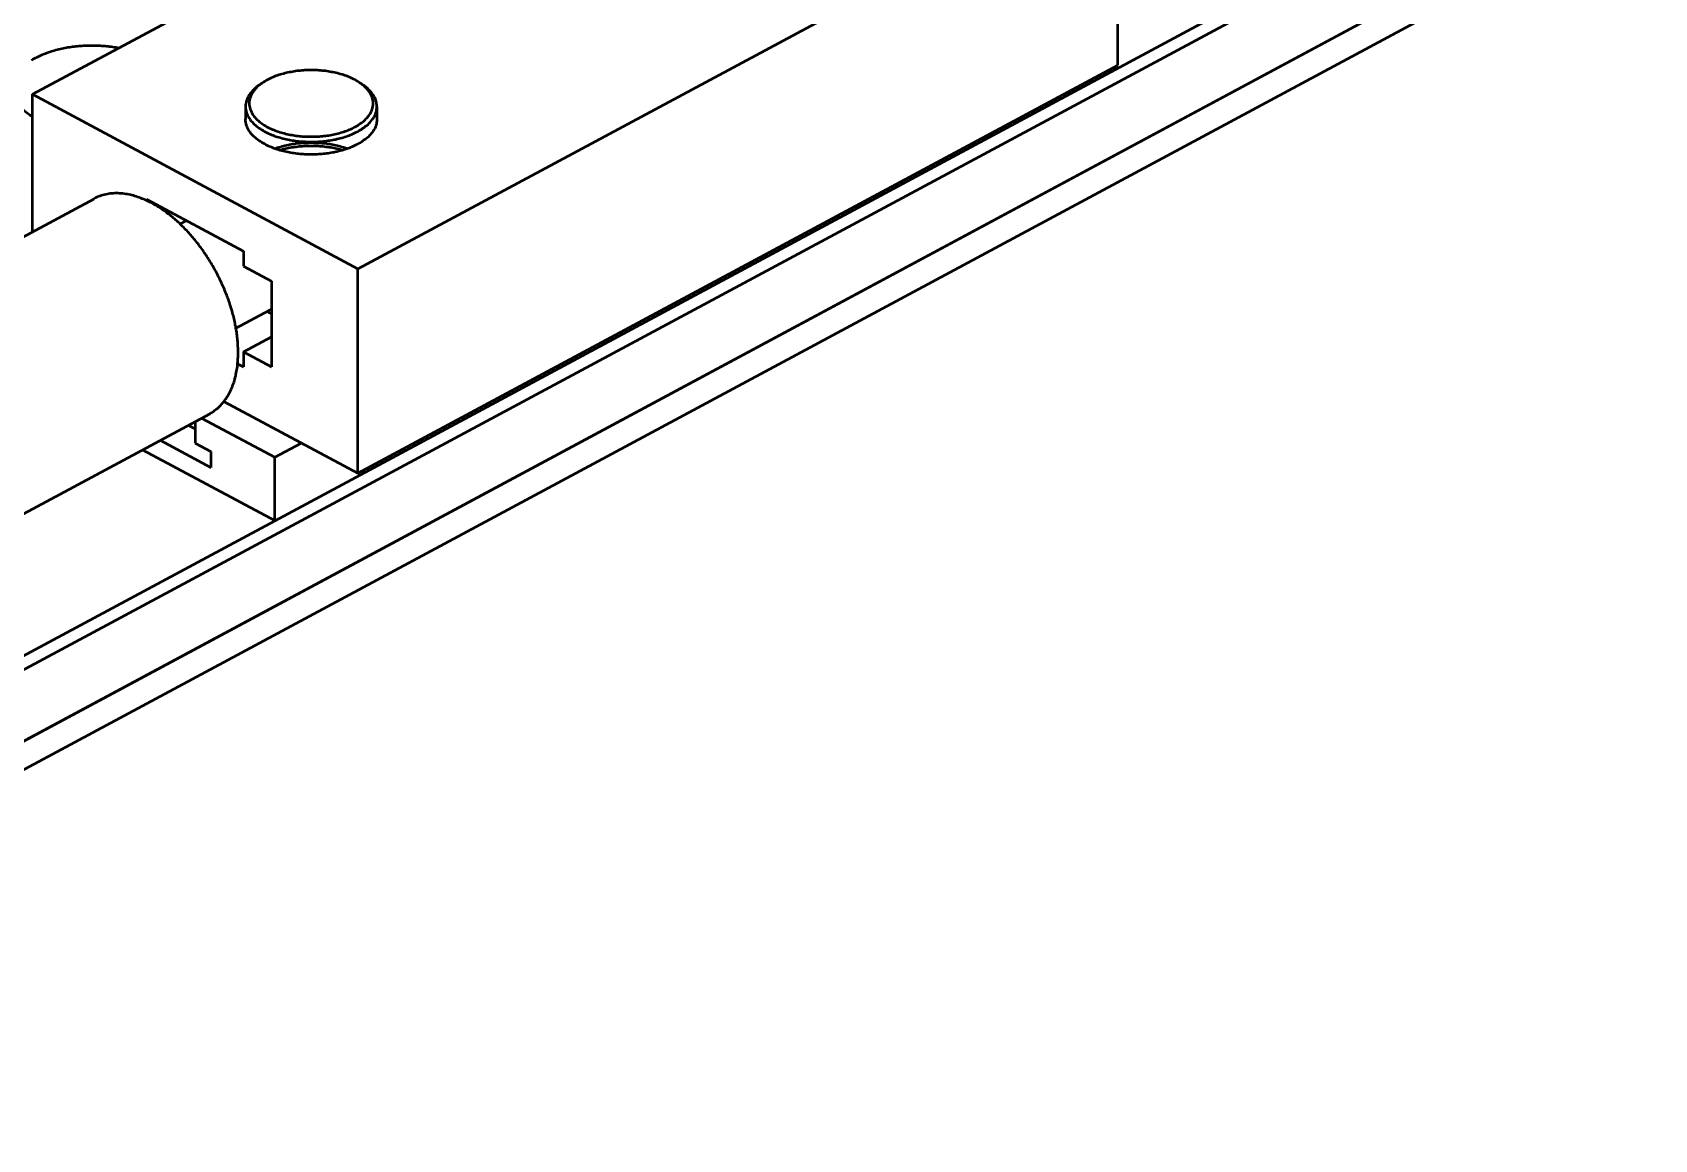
# Model space of a CAD drawing. Header units: millimetres. Extents: x 0 to 841, y 0 to 594.
# Drawn here: x 389.7 to 515.7, y 174.7 to 260.7 of the extents above; entities that cross this region are included whole.
import ezdxf

# ---------------------------------------------------------------- set-up
doc = ezdxf.new("R2010")
doc.units = ezdxf.units.MM
doc.layers.add('VIS', color=7, linetype='CONTINUOUS', lineweight=50)

msp = doc.modelspace()

# ---------------------------------------------------------------- linework, layer by layer
at = {"layer": 'VIS'}
for points in [[(335.5, 183.59), (597.44, 324.23)], [(336.53, 183.04), (598.47, 323.67)], [(335.5, 176.95), (599.5, 318.69)], [(336.53, 177.5), (598.47, 318.14)], [(335.5, 174.74), (599.5, 316.48)], [(415, 242.36), (474.04, 274.06)], [(474.04, 258.19), (474.04, 274.06)], [(389.73, 255.93), (407.98, 265.73)], [(389.67, 258.58), (389.77, 258.65), (389.87, 258.71), (389.98, 258.76), (390.09, 258.82), (390.19, 258.87), (390.3, 258.92), (390.41, 258.97), (390.52, 259.02), (390.63, 259.07), (390.75, 259.11), (390.86, 259.15), (390.97, 259.19), (391.09, 259.23), (391.2, 259.27), (391.32, 259.31), (391.43, 259.34), (391.55, 259.37), (391.67, 259.4), (391.78, 259.43), (391.9, 259.46), (392.02, 259.49), (392.14, 259.51), (392.25, 259.54), (392.37, 259.56), (392.49, 259.58), (392.61, 259.6), (392.73, 259.62), (392.85, 259.63), (392.97, 259.65), (393.09, 259.66), (393.21, 259.67), (393.33, 259.69), (393.45, 259.7), (393.57, 259.7), (393.69, 259.71), (393.81, 259.72), (393.93, 259.72), (394.05, 259.73), (394.17, 259.73), (394.29, 259.73), (394.41, 259.73), (394.53, 259.73), (394.65, 259.73), (394.77, 259.72), (394.89, 259.72), (395.01, 259.71), (395.13, 259.7), (395.25, 259.7), (395.37, 259.69), (395.5, 259.67), (395.61, 259.66), (395.73, 259.65), (395.85, 259.63), (395.97, 259.61), (396.09, 259.6), (396.21, 259.58), (396.33, 259.56), (396.45, 259.53)], [(415.1, 256.86), (415, 256.93), (414.89, 256.99), (414.79, 257.05), (414.68, 257.1), (414.57, 257.16), (414.46, 257.21), (414.35, 257.26), (414.24, 257.3), (414.12, 257.35), (414.01, 257.39), (413.89, 257.43), (413.78, 257.46), (413.66, 257.5), (413.55, 257.53), (413.43, 257.56), (413.31, 257.59), (413.19, 257.62), (413.07, 257.64), (412.95, 257.66), (412.83, 257.68), (412.72, 257.7), (412.6, 257.72), (412.48, 257.74), (412.35, 257.75), (412.23, 257.76), (412.11, 257.77), (411.99, 257.78), (411.87, 257.79), (411.75, 257.8), (411.63, 257.8), (411.51, 257.8), (411.39, 257.8), (411.27, 257.8), (411.14, 257.8), (411.02, 257.8), (410.9, 257.79), (410.78, 257.78), (410.66, 257.77), (410.54, 257.76), (410.42, 257.75), (410.3, 257.74), (410.18, 257.72), (410.06, 257.7), (409.94, 257.68), (409.82, 257.66), (409.7, 257.64), (409.58, 257.62), (409.46, 257.59), (409.35, 257.56), (409.23, 257.53), (409.11, 257.5), (409, 257.46), (408.88, 257.43), (408.77, 257.39), (408.65, 257.35), (408.54, 257.3), (408.43, 257.26), (408.31, 257.21), (408.2, 257.16), (408.1, 257.1), (407.99, 257.05), (407.88, 256.99), (407.78, 256.93), (407.67, 256.86)], [(415, 226.49), (474.04, 258.19)], [(389.73, 254.18), (389.63, 254.25), (389.52, 254.32), (389.42, 254.39), (389.32, 254.46), (389.22, 254.53), (389.12, 254.61), (389.03, 254.69), (388.94, 254.78), (388.85, 254.87), (388.77, 254.96), (388.69, 255.05), (388.61, 255.15), (388.54, 255.25), (388.47, 255.35), (388.41, 255.46), (388.35, 255.57), (388.3, 255.68), (388.25, 255.8), (388.22, 255.91), (388.19, 256.03), (388.17, 256.16), (388.15, 256.28), (388.15, 256.4)], [(389.73, 245.25), (389.73, 255.93)], [(389.73, 255.93), (415, 242.36)], [(407.45, 256.72), (407.35, 256.65), (407.25, 256.58), (407.15, 256.51), (407.06, 256.43), (406.97, 256.35), (406.88, 256.26), (406.8, 256.17), (406.72, 256.08), (406.64, 255.99), (406.57, 255.89), (406.51, 255.78), (406.45, 255.68), (406.4, 255.57), (406.36, 255.45), (406.33, 255.33), (406.3, 255.22), (406.29, 255.1), (406.28, 254.97)], [(407.67, 256.86), (407.57, 256.8), (407.48, 256.73), (407.38, 256.65), (407.29, 256.58), (407.2, 256.5), (407.12, 256.41), (407.03, 256.32), (406.96, 256.23), (406.89, 256.13), (406.82, 256.03), (406.76, 255.93), (406.71, 255.82), (406.66, 255.71), (406.63, 255.6), (406.6, 255.48), (406.58, 255.36), (406.57, 255.24), (406.58, 255.12), (406.59, 255), (406.61, 254.89), (406.65, 254.77), (406.69, 254.66), (406.74, 254.55), (406.8, 254.44), (406.86, 254.34), (406.93, 254.24), (407.01, 254.15), (407.09, 254.06), (407.17, 253.97), (407.26, 253.89), (407.35, 253.81), (407.44, 253.74), (407.54, 253.67), (407.64, 253.6), (407.74, 253.53), (407.84, 253.47), (407.95, 253.41), (408.05, 253.36), (408.16, 253.3), (408.27, 253.25), (408.38, 253.2), (408.49, 253.16), (408.6, 253.11), (408.71, 253.07), (408.83, 253.03), (408.94, 252.99), (409.05, 252.96), (409.17, 252.93), (409.29, 252.9), (409.4, 252.87), (409.52, 252.84), (409.64, 252.81), (409.75, 252.79), (409.87, 252.77), (409.99, 252.75), (410.11, 252.73), (410.23, 252.71), (410.35, 252.7), (410.47, 252.68), (410.59, 252.67), (410.71, 252.66), (410.83, 252.65), (410.95, 252.65), (411.07, 252.64), (411.19, 252.64), (411.31, 252.64), (411.43, 252.64), (411.55, 252.64), (411.67, 252.64), (411.79, 252.64), (411.91, 252.65), (412.02, 252.66), (412.14, 252.67), (412.26, 252.68), (412.38, 252.69), (412.5, 252.71), (412.62, 252.72), (412.74, 252.74), (412.86, 252.76), (412.98, 252.78), (413.09, 252.8), (413.21, 252.83), (413.33, 252.86), (413.45, 252.88), (413.56, 252.91), (413.68, 252.95), (413.79, 252.98), (413.91, 253.02), (414.02, 253.06), (414.13, 253.1), (414.25, 253.14), (414.36, 253.19), (414.47, 253.23), (414.58, 253.28), (414.68, 253.34), (414.79, 253.39)], [(407.67, 256.86), (407.45, 256.72)], [(407.57, 256.79), (407.55, 256.78), (407.53, 256.77), (407.51, 256.75), (407.49, 256.74), (407.47, 256.73), (407.45, 256.72)], [(414.79, 253.39), (414.9, 253.45), (415, 253.51), (415.1, 253.58), (415.2, 253.65), (415.3, 253.72), (415.4, 253.79), (415.49, 253.87), (415.58, 253.95), (415.67, 254.04), (415.75, 254.13), (415.82, 254.22), (415.9, 254.32), (415.96, 254.42), (416.02, 254.52), (416.07, 254.63), (416.12, 254.75), (416.15, 254.86), (416.18, 254.98), (416.19, 255.1), (416.2, 255.22), (416.19, 255.34), (416.18, 255.46), (416.15, 255.58), (416.12, 255.7), (416.07, 255.81), (416.02, 255.92), (415.96, 256.02), (415.89, 256.13), (415.82, 256.22), (415.74, 256.32), (415.66, 256.41), (415.58, 256.49), (415.49, 256.57), (415.39, 256.65), (415.3, 256.73), (415.2, 256.8), (415.1, 256.86)], [(415.1, 256.86), (415.32, 256.72)], [(415.32, 256.72), (415.31, 256.73), (415.29, 256.74), (415.27, 256.75), (415.25, 256.77), (415.23, 256.78), (415.21, 256.79)], [(416.49, 254.97), (416.49, 255.1), (416.47, 255.22), (416.45, 255.33), (416.41, 255.45), (416.37, 255.57), (416.32, 255.68), (416.26, 255.78), (416.2, 255.89), (416.13, 255.99), (416.06, 256.08), (415.98, 256.17), (415.89, 256.26), (415.8, 256.35), (415.71, 256.43), (415.62, 256.51), (415.52, 256.58), (415.43, 256.65), (415.32, 256.72)], [(406.28, 254.97), (406.29, 254.85), (406.3, 254.73), (406.33, 254.61), (406.36, 254.5), (406.4, 254.39), (406.45, 254.27), (406.51, 254.17), (406.57, 254.07), (406.64, 253.97), (406.71, 253.87), (406.79, 253.78), (406.88, 253.69), (406.96, 253.61), (407.05, 253.53), (407.15, 253.45), (407.24, 253.37), (407.34, 253.3), (407.44, 253.24), (407.54, 253.17), (407.65, 253.11), (407.75, 253.05), (407.86, 252.99), (407.97, 252.94), (408.08, 252.89), (408.19, 252.84), (408.3, 252.79), (408.41, 252.75), (408.52, 252.71), (408.64, 252.66), (408.75, 252.63), (408.87, 252.59), (408.98, 252.56), (409.1, 252.52), (409.22, 252.49), (409.33, 252.46), (409.45, 252.44), (409.57, 252.41), (409.69, 252.39), (409.81, 252.37), (409.93, 252.35), (410.05, 252.33), (410.17, 252.31), (410.29, 252.3), (410.41, 252.28), (410.53, 252.27), (410.65, 252.26), (410.77, 252.25), (410.89, 252.25), (411.01, 252.24), (411.13, 252.24), (411.25, 252.23), (411.37, 252.23), (411.49, 252.23), (411.61, 252.24), (411.73, 252.24), (411.86, 252.24), (411.98, 252.25), (412.1, 252.26), (412.22, 252.27), (412.34, 252.28), (412.46, 252.29), (412.58, 252.31), (412.7, 252.33), (412.82, 252.34), (412.94, 252.36), (413.06, 252.38), (413.17, 252.41), (413.29, 252.43), (413.41, 252.46), (413.53, 252.49), (413.65, 252.52), (413.76, 252.55), (413.88, 252.58), (413.99, 252.62), (414.11, 252.66), (414.22, 252.7), (414.34, 252.74), (414.45, 252.78), (414.56, 252.83), (414.67, 252.88), (414.78, 252.93), (414.89, 252.98), (415, 253.04)], [(406.28, 254.97), (406.28, 253.99)], [(415, 253.04), (415.1, 253.1), (415.21, 253.16), (415.31, 253.22), (415.41, 253.29), (415.51, 253.36), (415.61, 253.44), (415.71, 253.51), (415.8, 253.59), (415.89, 253.68), (415.97, 253.77), (416.05, 253.86), (416.13, 253.96), (416.2, 254.06), (416.26, 254.16), (416.32, 254.27), (416.37, 254.38), (416.41, 254.49), (416.45, 254.61), (416.47, 254.73), (416.49, 254.85), (416.49, 254.97)], [(416.49, 254.97), (416.49, 253.99)], [(415, 252.05), (414.89, 252), (414.78, 251.94), (414.67, 251.89), (414.56, 251.84), (414.45, 251.8), (414.34, 251.75), (414.22, 251.71), (414.11, 251.67), (413.99, 251.63), (413.88, 251.6), (413.76, 251.56), (413.65, 251.53), (413.53, 251.5), (413.41, 251.47), (413.29, 251.45), (413.17, 251.42), (413.06, 251.4), (412.94, 251.38), (412.82, 251.36), (412.7, 251.34), (412.58, 251.32), (412.46, 251.31), (412.34, 251.3), (412.22, 251.29), (412.1, 251.28), (411.98, 251.27), (411.86, 251.26), (411.73, 251.26), (411.61, 251.25), (411.49, 251.25), (411.37, 251.25), (411.25, 251.25), (411.13, 251.25), (411.01, 251.26), (410.89, 251.26), (410.77, 251.27), (410.65, 251.28), (410.53, 251.29), (410.41, 251.3), (410.29, 251.31), (410.17, 251.33), (410.05, 251.35), (409.93, 251.36), (409.81, 251.38), (409.69, 251.41), (409.57, 251.43), (409.45, 251.45), (409.33, 251.48), (409.22, 251.51), (409.1, 251.54), (408.98, 251.57), (408.87, 251.61), (408.75, 251.64), (408.64, 251.68), (408.52, 251.72), (408.41, 251.76), (408.3, 251.81), (408.19, 251.85), (408.08, 251.9), (407.97, 251.96), (407.86, 252.01), (407.75, 252.07), (407.65, 252.13), (407.54, 252.19), (407.44, 252.25), (407.34, 252.32), (407.24, 252.39), (407.15, 252.46), (407.05, 252.54), (406.96, 252.62), (406.88, 252.71), (406.79, 252.79), (406.71, 252.89), (406.64, 252.98), (406.57, 253.08), (406.51, 253.18), (406.45, 253.29), (406.4, 253.4), (406.36, 253.51), (406.33, 253.63), (406.3, 253.75), (406.29, 253.87), (406.28, 253.99)], [(416.49, 253.99), (416.49, 253.87), (416.47, 253.75), (416.45, 253.63), (416.41, 253.51), (416.37, 253.39), (416.32, 253.28), (416.26, 253.18), (416.2, 253.07), (416.13, 252.97), (416.05, 252.88), (415.97, 252.78), (415.89, 252.69), (415.8, 252.61), (415.71, 252.53), (415.61, 252.45), (415.51, 252.38), (415.41, 252.31), (415.31, 252.24), (415.21, 252.17), (415.1, 252.11), (415, 252.05)], [(408.54, 251.71), (408.66, 251.75), (408.77, 251.79), (408.89, 251.83), (409, 251.86), (409.12, 251.89), (409.24, 251.92), (409.35, 251.95), (409.47, 251.98), (409.59, 252), (409.71, 252.03), (409.83, 252.05), (409.95, 252.07), (410.06, 252.08), (410.18, 252.1), (410.3, 252.12), (410.42, 252.13), (410.54, 252.14), (410.66, 252.15), (410.78, 252.16), (410.9, 252.17), (411.03, 252.17), (411.15, 252.17), (411.27, 252.18), (411.39, 252.18), (411.51, 252.18), (411.63, 252.17), (411.75, 252.17), (411.87, 252.17), (411.99, 252.16), (412.11, 252.15), (412.23, 252.14), (412.35, 252.13), (412.47, 252.12), (412.59, 252.1), (412.71, 252.08), (412.83, 252.07), (412.95, 252.05), (413.07, 252.03), (413.18, 252), (413.3, 251.98), (413.42, 251.95), (413.54, 251.92), (413.65, 251.89), (413.77, 251.86), (413.89, 251.83), (414, 251.79), (414.12, 251.75), (414.23, 251.71)], [(408.92, 251.59), (409.04, 251.62), (409.15, 251.66), (409.27, 251.69), (409.39, 251.71), (409.51, 251.74), (409.63, 251.76), (409.75, 251.79), (409.87, 251.81), (409.99, 251.83), (410.11, 251.84), (410.23, 251.86), (410.35, 251.87), (410.47, 251.89), (410.6, 251.9), (410.72, 251.91), (410.84, 251.92), (410.96, 251.92), (411.08, 251.93), (411.2, 251.93), (411.33, 251.93), (411.45, 251.93), (411.57, 251.93), (411.69, 251.93), (411.81, 251.92), (411.94, 251.92), (412.06, 251.91), (412.18, 251.9), (412.3, 251.89), (412.42, 251.87), (412.54, 251.86), (412.66, 251.84), (412.78, 251.83), (412.9, 251.81), (413.02, 251.79), (413.14, 251.76), (413.26, 251.74), (413.38, 251.71), (413.5, 251.69), (413.62, 251.66), (413.74, 251.62), (413.85, 251.59)], [(359.98, 229.27), (394.53, 247.82)], [(405.72, 235.87), (405.71, 235.99), (405.71, 236.11), (405.71, 236.23), (405.7, 236.35), (405.7, 236.47), (405.69, 236.59), (405.68, 236.71), (405.67, 236.83), (405.66, 236.95), (405.64, 237.07), (405.63, 237.19), (405.61, 237.31), (405.6, 237.43), (405.58, 237.55), (405.56, 237.67), (405.54, 237.79), (405.52, 237.9), (405.49, 238.02), (405.47, 238.14), (405.45, 238.26), (405.42, 238.38), (405.39, 238.49), (405.37, 238.61), (405.34, 238.73), (405.31, 238.84), (405.27, 238.96), (405.24, 239.08), (405.21, 239.19), (405.18, 239.31), (405.14, 239.42), (405.1, 239.54), (405.07, 239.65), (405.03, 239.76), (404.99, 239.88), (404.95, 239.99), (404.91, 240.11), (404.87, 240.22), (404.83, 240.33), (404.78, 240.44), (404.74, 240.55), (404.69, 240.67), (404.65, 240.78), (404.6, 240.89), (404.55, 241), (404.5, 241.11), (404.45, 241.22), (404.4, 241.33), (404.35, 241.44), (404.3, 241.55), (404.25, 241.65), (404.19, 241.76), (404.14, 241.87), (404.08, 241.98), (404.03, 242.08), (403.97, 242.19), (403.91, 242.29), (403.86, 242.4), (403.8, 242.5), (403.74, 242.61), (403.68, 242.71), (403.61, 242.81), (403.55, 242.92), (403.49, 243.02), (403.42, 243.12), (403.36, 243.22), (403.29, 243.32), (403.23, 243.42), (403.16, 243.52), (403.09, 243.62), (403.02, 243.72), (402.96, 243.82), (402.89, 243.92), (402.81, 244.02), (402.74, 244.11), (402.67, 244.21), (402.6, 244.3), (402.52, 244.4), (402.45, 244.49), (402.37, 244.59), (402.3, 244.68), (402.22, 244.77), (402.14, 244.86), (402.06, 244.95), (401.98, 245.04), (401.9, 245.13), (401.82, 245.22), (401.74, 245.31), (401.66, 245.4), (401.57, 245.49), (401.49, 245.57), (401.4, 245.66), (401.32, 245.74), (401.23, 245.82), (401.15, 245.91), (401.06, 245.99), (400.97, 246.07), (400.88, 246.15), (400.79, 246.23), (400.7, 246.31), (400.6, 246.38), (400.51, 246.46), (400.42, 246.54), (400.32, 246.61), (400.23, 246.68), (400.13, 246.76), (400.03, 246.83), (399.94, 246.9), (399.84, 246.96), (399.74, 247.03), (399.64, 247.1), (399.54, 247.16), (399.43, 247.23), (399.33, 247.29), (399.23, 247.35), (399.12, 247.41), (399.02, 247.47), (398.91, 247.52), (398.8, 247.58), (398.69, 247.63), (398.59, 247.68), (398.48, 247.73), (398.37, 247.78), (398.25, 247.82), (398.14, 247.87), (398.03, 247.91), (397.92, 247.95), (397.8, 247.99), (397.69, 248.02), (397.57, 248.06), (397.45, 248.09), (397.34, 248.11), (397.22, 248.14), (397.1, 248.16), (396.98, 248.18), (396.86, 248.2), (396.74, 248.21), (396.62, 248.23), (396.5, 248.23), (396.38, 248.24), (396.26, 248.24), (396.14, 248.24), (396.02, 248.23), (395.9, 248.23), (395.78, 248.21), (395.66, 248.2), (395.55, 248.18), (395.43, 248.15), (395.31, 248.13), (395.2, 248.09), (395.08, 248.06), (394.97, 248.02), (394.85, 247.98), (394.74, 247.93), (394.63, 247.88), (394.53, 247.82)], [(398.6, 247.78), (398.6, 247.67)], [(398.6, 247.78), (406.13, 243.74)], [(399.58, 247.14), (399.69, 247.2)], [(401.2, 245.86), (401.69, 246.12)], [(406.13, 243.74), (406.13, 242.57)], [(406.13, 242.57), (408.29, 241.41)], [(415, 226.49), (415, 242.36)], [(408.29, 241.41), (408.29, 234.76)], [(405.54, 237.76), (408.15, 239.16)], [(407.94, 239.05), (408.29, 238.86)], [(408.15, 239.16), (408.17, 239.17), (408.2, 239.19), (408.22, 239.2), (408.25, 239.22), (408.27, 239.23), (408.29, 239.25)], [(406.13, 235.93), (408.29, 237.09)], [(403.5, 231.12), (403.6, 231.18), (403.71, 231.24), (403.81, 231.31), (403.91, 231.38), (404.01, 231.46), (404.1, 231.53), (404.19, 231.61), (404.28, 231.7), (404.37, 231.79), (404.45, 231.88), (404.53, 231.97), (404.61, 232.06), (404.68, 232.16), (404.75, 232.26), (404.82, 232.36), (404.89, 232.47), (404.95, 232.57), (405.01, 232.68), (405.07, 232.79), (405.12, 232.9), (405.17, 233.01), (405.22, 233.12), (405.26, 233.23), (405.31, 233.35), (405.35, 233.46), (405.39, 233.58), (405.42, 233.7), (405.46, 233.81), (405.49, 233.93), (405.52, 234.05), (405.54, 234.17), (405.57, 234.29), (405.59, 234.41), (405.61, 234.53), (405.63, 234.65), (405.65, 234.77), (405.66, 234.89), (405.67, 235.02), (405.69, 235.14), (405.69, 235.26), (405.7, 235.38), (405.71, 235.5), (405.71, 235.63), (405.71, 235.75), (405.72, 235.87)], [(406.13, 235.93), (408.29, 234.76)], [(406.13, 235.93), (406.13, 234.76)], [(405.67, 235), (406.13, 234.76)], [(404.61, 232.07), (415, 226.49)], [(388.7, 223.17), (403.5, 231.12)], [(402.87, 230.78), (408.55, 227.74)], [(401.84, 230.23), (402.36, 229.95)], [(402.36, 230.51), (402.36, 228.84)], [(398.29, 228.32), (408.55, 222.81)], [(399.66, 229.06), (403.6, 226.95)], [(402.36, 228.84), (403.6, 228.18)], [(403.6, 228.18), (403.6, 226.95)], [(408.55, 227.74), (410.61, 228.84)], [(408.55, 222.81), (408.55, 227.74)]]:
    msp.add_lwpolyline(points, dxfattribs=at)

doc.saveas('drawing.dxf')
